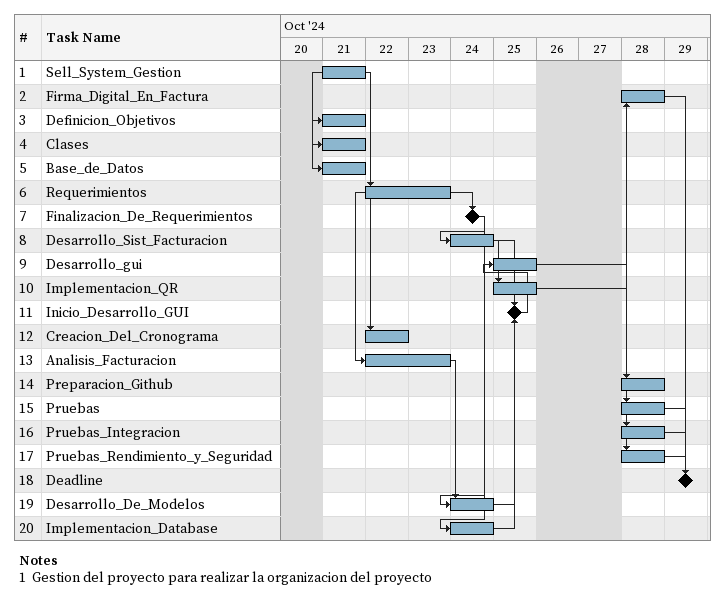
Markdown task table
| ID | Task | Start | Finish | Predecessors |
|---|---|---|---|---|
| 1 | Sell_System_Gestion | 2024-10-21 | 2024-10-21 |  |
| 2 | Firma_Digital_En_Factura | 2024-10-28 | 2024-10-28 | 9 |
| 3 | Definicion_Objetivos | 2024-10-21 | 2024-10-21 | 1SS |
| 4 | Clases | 2024-10-21 | 2024-10-21 | 1SS |
| 5 | Base_de_Datos | 2024-10-21 | 2024-10-21 | 1SS |
| 6 | Requerimientos | 2024-10-22 | 2024-10-23 | 1 |
| 7 | Finalizacion_De_Requerimientos (milestone) | 2024-10-24 | 2024-10-24 | 6 |
| 8 | Desarrollo_Sist_Facturacion | 2024-10-24 | 2024-10-24 | 7 |
| 9 | Desarrollo_gui | 2024-10-25 | 2024-10-25 | 11 |
| 10 | Implementacion_QR | 2024-10-25 | 2024-10-25 | 8 |
| 11 | Inicio_Desarrollo_GUI (milestone) | 2024-10-25 | 2024-10-25 | 8, 19, 20 |
| 12 | Creacion_Del_Cronograma | 2024-10-22 | 2024-10-22 | 1 |
| 13 | Analisis_Facturacion | 2024-10-22 | 2024-10-23 | 6SS |
| 14 | Preparacion_Github | 2024-10-28 | 2024-10-28 | 9 |
| 15 | Pruebas | 2024-10-28 | 2024-10-28 | 9 |
| 16 | Pruebas_Integracion | 2024-10-28 | 2024-10-28 | 9, 10 |
| 17 | Pruebas_Rendimiento_y_Seguridad | 2024-10-28 | 2024-10-28 | 9 |
| 18 | Deadline (milestone) | 2024-10-29 | 2024-10-29 | 2, 15, 16, 17 |
| 19 | Desarrollo_De_Modelos | 2024-10-24 | 2024-10-24 | 7, 13 |
| 20 | Implementacion_Database | 2024-10-24 | 2024-10-24 | 7 |

Notes
- 1: Gestion del proyecto para realizar la organizacion del proyecto
